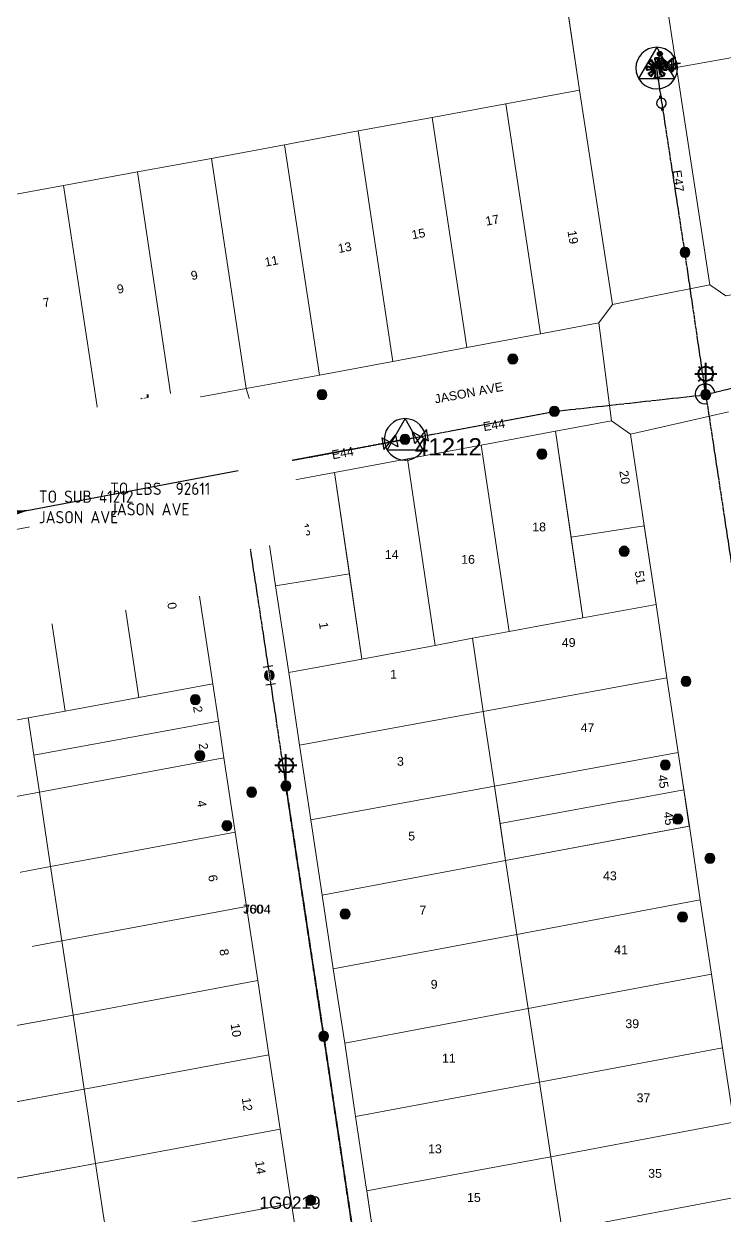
# Model space of a CAD drawing. Header units: metres. Extents: x 303026 to 304293, y 6173158 to 6174419.
# Drawn here: x 303708.6 to 303850.8, y 6173562.9 to 6173804.8 of the extents above; entities that cross this region are included whole.
import ezdxf
from ezdxf.enums import TextEntityAlignment as Align

# ---------------------------------------------------------------- set-up
doc = ezdxf.new("R2010")
doc.units = ezdxf.units.M
doc.linetypes.add('Cable Exist OH', pattern=[1, 1, 0])
doc.layers.get('0').update_dxf_attribs({"color": 6})
for name, color, linetype, lineweight in [('Cadastre Buildings_SP_EXT', 9, 'Continuous', 5), ('Cadastre Land Parcels_SP_EXT', 9, 'Continuous', 5), ('Cadastre Roads_SP_EXT', 9, 'Continuous', 5)]:
    doc.layers.add(name, color=color, linetype=linetype, lineweight=lineweight)
for name, color, linetype in [('Equip_LV_EXT', 7, 'Continuous'), ('Equip_SP_HV_EXT', 7, 'Continuous'), ('Equip_SP_LV_EXT', 7, 'Continuous'), ('Equip_SP_SL_EXT', 7, 'Continuous'), ('Mains_HV_EXT', 7, 'Continuous'), ('Mains_LV_EXT', 7, 'Continuous'), ('Mains_SL_EXT', 7, 'Continuous'), ('Mains_TR_EXT', 7, 'Continuous'), ('Notes_HV_MISC', 7, 'Continuous'), ('Notes_LV_MISC', 7, 'Continuous'), ('OH_Details_SP_MISC', 7, 'Continuous'), ('Sub_SP_TR_HV_LV_EXT', 7, 'Continuous'), ('SupportsOH_SP_TR_HV_LV_SL_EXT', 7, 'Continuous')]:
    doc.layers.add(name, color=color, linetype=linetype)
doc.styles.add('iecARIAL', font='arial.ttf', dxfattribs={"height": 2})
doc.styles.add('iecISOCP', font='isocp.shx')
doc.styles.add('POLE_LABEL', font='arial.ttf')
doc.styles.get("Standard").update_dxf_attribs({"font": 'arial.ttf'})

# ---------------------------------------------------------------- blocks, each defined once
blk = doc.blocks.new('SUB_POLE_EXT')
blk.add_wipeout([(0, 4.22), (0.42, 4.2), (0.83, 4.14), (1.21, 4.05), (1.62, 3.9), (1.99, 3.72), (2.35, 3.51), (2.68, 3.26), (2.99, 2.99), (3.28, 2.66), (3.52, 2.34), (3.76, 1.92), (3.9, 1.62), (4.04, 1.23), (4.18, 0.63), (4.22, 0), (4.18, -0.61), (4.06, -1.15), (3.9, -1.62), (3.58, -2.24), (3.22, -2.73), (2.97, -3.01), (2.68, -3.26), (2.36, -3.5), (2, -3.72), (1.64, -3.89), (1.25, -4.03), (0.82, -4.14), (0.42, -4.2), (0, -4.22), (-0.41, -4.2), (-0.8, -4.15), (-1.21, -4.05), (-1.62, -3.9), (-1.99, -3.73), (-2.35, -3.51), (-2.68, -3.26), (-2.96, -3.02), (-3.23, -2.72), (-3.51, -2.35), (-3.71, -2.01), (-3.91, -1.6), (-4.05, -1.21), (-4.16, -0.76), (-4.22, -0.14), (-4.21, 0.39), (-4.14, 0.83), (-4.03, 1.27), (-3.9, 1.63), (-3.71, 2.02), (-3.5, 2.37), (-3.28, 2.67), (-2.99, 2.99), (-2.68, 3.27), (-2.33, 3.52), (-1.98, 3.73), (-1.63, 3.9), (-1.2, 4.05), (-0.78, 4.15), (-0.4, 4.21)])
blk.add_line((2.16, 0.48), (2.16, 0.48, 0))
blk.add_lwpolyline([(-4.22, 0, 1), (4.22, 0, 1)], format="xyb", close=True)
blk.add_lwpolyline([(2.14, 0.52), (0, 4.22), (-3.66, -2.11), (3.66, -2.11)], close=True)
for tag, height, flags, p in [('ASSET_NUM', 3.5, 8, (2, 2)), ('STREET_CODE', 0.2, 9, (1.5, 0)), ('CONSTRUCTED_VOLTAGE', 0.2, 9, (1.5, -0.2)), ('OPERATING_VOLTAGE', 0.2, 9, (1.5, -0.6)), ('OPERATED_BY', 0.2, 9, (1.5, -0.8)), ('ORIENTATION', 0.2, 9, (1.5, -1.2)), ('OWNED_BY', 0.2, 9, (1.5, -1.4)), ('SECONDARY_VOLTAGE', 0.2, 9, (1.5, -1.6)), ('STATE', 0.2, 9, (1.5, -1.8)), ('SUBSTATION_TYPE', 0.2, 9, (1.5, -2)), ('NO_PHASES', 0.2, 9, (1.5, -0.4)), ('MAINTAINED_BY', 0.2, 9, (1.5, -1)), ('USAGE', 0.2, 9, (1.5, -2.2)), ('LEGEND', 0.2, 9, (1.5, -2.4)), ('STREETNAME', 0.2, 9, (1.5, -2.8)), ('SUBURB', 0.2, 9, (1.5, -3)), ('Z', 0.2, 1, (1.5, -3.4)), ('LOCATION', 0.2, 9, (1.5, -2.6)), ('NOTES', 0.2, 9, (1.5, -3.2))]:
    blk.add_attdef(tag, text='', height=height, dxfattribs=dict(flags=flags)).set_placement(p, align=Align.MIDDLE_LEFT)
blk = doc.blocks.new('LV_OH_LINKS_OPEN_EXT')
for p, q in [((-0.17, 4.97), (-0.17, 5.46)), ((0.17, 4.97), (0.17, 5.46)), ((-0.17, 3), (-0.17, 2.5)), ((0.17, 3), (0.17, 2.5))]:
    blk.add_line(p, q)
blk.add_lwpolyline([(0, 2.99, 1), (0, 4.98, 1)], format="xyb", close=True)
at = {"flags": 9}
for tag, p in [('ACTUAL_STATUS', (0, 0)), ('CONSTRUCTED_VOLTAGE', (0, -0.2)), ('OPERATING_VOLTAGE', (0, -0.6)), ('ORIENTATION', (0, -0.8)), ('OWNED_BY', (0, -1)), ('STATE', (0, -1.2)), ('SWITCH_TYPE', (0, -1.4)), ('NO_PHASES', (0, -0.4)), ('USAGE', (0, -1.6)), ('LEGEND', (0, -1.8)), ('NOTES', (0, -2))]:
    blk.add_attdef(tag, text='', height=0.2, dxfattribs=at).set_placement(p, align=Align.MIDDLE_LEFT)
at = {"flags": 1}
blk.add_attdef('Z', (0, 0), '', height=0.2, dxfattribs=at)
blk = doc.blocks.new('LV_OH_LINKS_DISTFUSE_EXT')
for p, q in [((0, 0), (0.96, 0)), ((3.84, 0), (4.8, 0))]:
    blk.add_line(p, q)
blk.add_lwpolyline([(3.84, -1.2), (3.84, 1.2), (0.96, -1.2), (0.96, 1.2)], close=True)
at = {"flags": 9}
for tag, p in [('ACTUAL_STATUS', (0, 0)), ('CONSTRUCTED_VOLTAGE', (0, -0.2)), ('OPERATING_VOLTAGE', (0, -0.6)), ('ORIENTATION', (0, -0.8)), ('OWNED_BY', (0, -1)), ('STATE', (0, -1.2)), ('SWITCH_TYPE', (0, -1.4)), ('NO_PHASES', (0, -0.4)), ('USAGE', (0, -1.6)), ('NOTES', (0, -1.8))]:
    blk.add_attdef(tag, text='', height=0.2, dxfattribs=at).set_placement(p, align=Align.MIDDLE_LEFT)
at = {"flags": 1}
blk.add_attdef('Z', (0, 0), '', height=0.2, dxfattribs=at)
blk = doc.blocks.new('SL_LANTERN_EXT')
at = {"lineweight": 40}
for p, q in [((-1.46, 5.68), (-1.06, 5.28)), ((0, 1.97), (0, 6.47)), ((1.46, 5.68), (1.06, 5.28)), ((-2.25, 4.22), (2.25, 4.22)), ((-1.46, 2.76), (-1.06, 3.16)), ((0, 0), (0, 2.72)), ((1.46, 2.76), (1.06, 3.16))]:
    blk.add_line(p, q, dxfattribs=at)
blk.add_circle((0, 4.22), 1.5, dxfattribs=at)
at = {"style": 'iecARIAL', "flags": 8}
blk.add_attdef('ASSET_NUM', (1.5, 1.5), '', height=2.5, dxfattribs=at)
for tag, p, height, flags in [('OPERATING_VOLTAGE', (0.98, -1.65), 0.2, 9), ('ORIENTATION', (0.98, -1.85), 0.2, 9), ('OWNED_BY', (0.98, -2.05), 0.2, 9), ('STATE', (0.98, -2.25), 0.2, 9), ('CONSTRUCTED_VOLTAGE', (0.98, -0.65), 0.2, 9), ('CONTROL_TYPE', (0.98, -0.85), 0.2, 9), ('LANTERN_PURPOSE', (0.98, -1.05), 0.2, 9), ('LANTERN_TYPE', (0.98, -1.25), 0.2, 9), ('NO_PHASES', (0.98, -1.45), 0.2, 9), ('USAGE', (0.98, -2.45), 0.2, 9), ('LNUMBER', (2.18, -3.25), 2.5, 8), ('CEXIST', (0.98, -2.65), 0.2, 9), ('CNEW', (0.98, -2.85), 0.2, 9), ('CNUMBER', (0.98, -3.05), 0.2, 9), ('CREMOVE', (0.98, -3.25), 0.2, 9), ('CREPLACE', (0.98, -3.45), 0.2, 9), ('LKINGHEIGHT', (0.98, -3.65), 0.2, 9), ('LBRACKET', (0.98, -3.85), 0.2, 9), ('LBRACKETVOCAB', (0.98, -4.05), 0.2, 9), ('LCATEGORY', (0.98, -4.25), 0.2, 9), ('LCHARGE1', (0.98, -4.45), 0.2, 9), ('LCHARGE1PERCENT', (0.98, -4.65), 0.2, 9), ('LCHARGE2', (0.98, -4.85), 0.2, 9), ('LCHARGE2PERCENT', (0.98, -5.05), 0.2, 9), ('LCHARGE3', (0.98, -5.25), 0.2, 9), ('LCHARGE3PERCENT', (0.98, -5.45), 0.2, 9), ('LEXIST', (0.98, -5.65), 0.2, 9), ('LLAMP', (0.98, -5.85), 0.2, 9), ('LLAMPVOCAB', (0.98, -6.05), 0.2, 9), ('LMAST', (0.98, -6.25), 0.2, 9), ('LMASTVOCAB', (0.98, -6.45), 0.2, 9), ('LNEW', (0.98, -6.65), 0.2, 9), ('LANTNUMBER', (0.98, -6.85), 0.2, 9), ('LOUTREACH', (0.98, -7.25), 0.2, 9), ('LOUTREACHVOCAB', (0.98, -7.45), 0.2, 9), ('STREETNAME', (0.98, -9.25), 0.2, 9), ('SUBURB', (0.98, -9.45), 0.2, 1), ('LRATECODE', (0.98, -7.65), 0.2, 9), ('LREMOVE', (0.98, -7.85), 0.2, 9), ('LREPLACE', (0.98, -8.05), 0.2, 9), ('LTYPE', (0.98, -8.25), 0.2, 9), ('LTYPEVOCAB', (0.98, -8.45), 0.2, 9), ('LEGEND', (0.98, -8.65), 0.2, 9), ('LOCATION', (0.98, -8.85), 0.2, 9), ('NOTES', (0.98, -9.05), 0.2, 9)]:
    blk.add_attdef(tag, p, '', height=height, dxfattribs=dict(flags=flags))
blk = doc.blocks.new('SL_NIGHTWATCH_EXT')
at = {"lineweight": 40}
h = blk.add_hatch(color=256, dxfattribs=at)
h.paths.add_polyline_path([(0.39, 1.96, 0.098491), (-0.39, 1.96), (-0.2, 0.98, -0.098491), (0.19, 0.98)])
h.paths.add_polyline_path([(0.55, 0.83, -0.098491), (0.83, 0.56), (1.66, 1.11, 0.098491), (1.11, 1.66)])
h.paths.add_polyline_path([(0.98, 0.2, -0.098491), (0.98, -0.19), (1.96, -0.39, 0.098491), (1.96, 0.39)])
h.paths.add_polyline_path([(0.83, -0.55, -0.098491), (0.56, -0.83), (1.11, -1.66, 0.098491), (1.66, -1.11)])
h.paths.add_polyline_path([(-0.19, -0.98), (-0.39, -1.96, 0.098491), (0.39, -1.96), (0.2, -0.98, -0.098491)])
h.paths.add_polyline_path([(-0.83, -0.56), (-1.66, -1.11, 0.098491), (-1.11, -1.66), (-0.55, -0.83, -0.098491)])
h.paths.add_polyline_path([(-0.98, 0.19), (-1.96, 0.39, 0.098491), (-1.96, -0.39), (-0.98, -0.2, -0.098491)])
h.paths.add_polyline_path([(-1.11, 1.66, 0.098491), (-1.66, 1.11), (-0.83, 0.55, -0.098491), (-0.56, 0.83)])
for p, q in [((-1.16, 1.63), (-1.16, 1.63, 0)), ((-1.1, 1.64), (-1.1, 1.64, 0)), ((1.08, 1.63), (1.08, 1.63, 0)), ((-0.86, -0.57), (-0.86, -0.57, 0)), ((0.82, -0.57), (0.82, -0.57, 0)), ((1.13, -1.65), (1.13, -1.65, 0)), ((1.96, -0.37), (1.96, -0.37, 0))]:
    blk.add_line(p, q, dxfattribs=at)
for points in [[(-0.98, 0.19, 0.098491), (-0.98, -0.2), (-1.96, -0.39, -0.098491), (-1.96, 0.39)], [(-0.56, 0.83, 0.098491), (-0.83, 0.55), (-1.66, 1.11, -0.098491), (-1.11, 1.66)], [(-0.2, 0.98, -0.098491), (0.19, 0.98), (0.39, 1.96, 0.098491), (-0.39, 1.96)], [(0.83, 0.56), (1.66, 1.11, 0.098491), (1.11, 1.66), (0.55, 0.83, -0.098491)], [(0.98, -0.19), (1.96, -0.39, 0.098491), (1.96, 0.39), (0.98, 0.2, -0.098491)], [(-0.83, -0.56, 0.098491), (-0.55, -0.83), (-1.11, -1.66, -0.098491), (-1.66, -1.11)], [(0.2, -0.98), (0.39, -1.96, -0.098491), (-0.39, -1.96), (-0.19, -0.98, 0.098491)], [(0.56, -0.83), (1.11, -1.66, 0.098491), (1.66, -1.11), (0.83, -0.55, -0.098491)]]:
    blk.add_lwpolyline(points, format="xyb", close=True, dxfattribs=at)
blk.add_circle((0, 0), 1, dxfattribs=at)
blk = doc.blocks.new('POLE_EXT')
blk.add_hatch(color=256).paths.add_polyline_path([(-1, 0, 1), (1, 0, 1)])
blk.add_lwpolyline([(-1, 0, 1), (1, 0, 1)], format="xyb", close=True)
for tag, height, flags, p in [('pNumber', 2.5, 8, (-17.84, 2.07)), ('OWNED_BY', 0.2, 9, (1.35, -0.4)), ('SPECIAL_USE', 0.2, 9, (1.35, -0.8)), ('STATE', 0.2, 9, (1.35, -1)), ('cLV', 0.2, 9, (1.35, -1.4)), ('hDepth', 0.2, 9, (1.35, -1.6)), ('hDia', 0.2, 9, (1.35, -1.8)), ('cHV', 0.2, 9, (1.35, -2)), ('PARENT', 0.2, 9, (1.35, -0.6)), ('USAGE', 0.2, 9, (1.35, -1.2)), ('LBRACKET', 0.2, 9, (1.35, -2.2)), ('LExisting', 0.2, 9, (1.35, -2.4)), ('cLinedev', 0.2, 9, (1.35, -3.4)), ('pExisting', 0.2, 9, (1.35, -3.8)), ('pFooting', 0.2, 9, (1.35, -4.4)), ('pNew', 0.2, 9, (1.35, -4.6)), ('LANTNUMBER', 0.2, 9, (1.35, -2.6)), ('LOther', 0.2, 9, (1.35, -2.8)), ('LRemove', 0.2, 9, (1.35, -3)), ('LEGEND', 0.2, 9, (1.35, -3.2)), ('LOCATION', 0.2, 9, (1.35, -3.6)), ('PFNUMBER', 0.2, 9, (1.35, -4)), ('NEWPFNUMBER', 0.2, 9, (1.35, -4.2)), ('pRelocate', 0.2, 9, (1.35, -5)), ('pRemove', 0.2, 9, (1.35, -5.2)), ('pReplace', 0.2, 9, (1.35, -5.4)), ('pStay', 0.2, 9, (1.35, -5.6)), ('pType', 0.2, 9, (1.35, -5.8)), ('cspan', 0.2, 9, (1.35, -6)), ('STREETNAME', 0.2, 9, (1.35, -6.2)), ('SUBURB', 0.2, 9, (1.35, -6.4)), ('OPERATED_BY', 0.2, 9, (1.36, -7.01)), ('NOTES', 0.2, 9, (1.35, -6.6)), ('MAINTAINED_BY', 0.2, 9, (1.36, -6.81))]:
    blk.add_attdef(tag, text='', height=height, dxfattribs=dict(flags=flags)).set_placement(p, align=Align.MIDDLE_LEFT)
at = {"style": 'POLE_LABEL'}
for tag, height, flags, p in [('ASSET_NUM', 2.5, 8, (2, 2)), ('STRUCTURE_PLANT_NUMBER', 0.2, 9, (1.35, 0.03)), ('STREET_CODE', 0.2, 9, (1.35, -0.2))]:
    blk.add_attdef(tag, text='', height=height, dxfattribs=dict(at, flags=flags)).set_placement(p, align=Align.MIDDLE_LEFT)
at = {"flags": 1}
blk.add_attdef('Z', (1.35, -7.33), '', height=0.2, dxfattribs=at)
blk = doc.blocks.new('HV_LOAD_BREAK_EXT')
blk.add_lwpolyline([(-2.4, -2.4), (2.4, -2.4), (2.4, 2.4), (-2.4, 2.4)], close=True)
at = {"insert": (-1.1, 0.99), "char_height": 2, "width": 2.9628, "attachment_point": 1}
blk.add_mtext('{\\Fisocp|c0;LB}', dxfattribs=at)
for tag, height, flags, p in [('ASSET_NUM', 2.5, 8, (2, 2)), ('STREET_CODE', 0.2, 9, (1.5, 0)), ('ACTUAL_STATUS', 0.2, 9, (1.5, -0.2)), ('CONSTRUCTED_VOLTAGE', 0.2, 9, (1.5, -0.4)), ('OPERATING_VOLTAGE', 0.2, 9, (1.5, -0.8)), ('ORIENTATION', 0.2, 9, (1.5, -1)), ('OWNED_BY', 0.2, 9, (1.5, -1.2)), ('OPERATED_BY', 0.2, 9, (1.5, -1.4)), ('STATE', 0.2, 9, (1.5, -1.8)), ('SWITCH_TYPE', 0.2, 9, (1.5, -2)), ('NO_PHASES', 0.2, 9, (1.5, -0.6)), ('MAINTAINED_BY', 0.2, 9, (1.5, -1.6)), ('USAGE', 0.2, 9, (1.5, -2.2)), ('LEGEND', 0.2, 9, (1.5, -2.4)), ('STREETNAME', 0.2, 9, (1.5, -2.8)), ('SUBURB', 0.2, 9, (1.5, -3)), ('Z', 0.2, 1, (1.5, -3.6)), ('LOCATION', 0.2, 9, (1.5, -2.6)), ('NOTES', 0.2, 9, (1.5, -3.2)), ('LABEL_ALIGNMENT', 0.2, 9, (1.5, -3.4))]:
    blk.add_attdef(tag, text='', height=height, dxfattribs=dict(flags=flags)).set_placement(p, align=Align.MIDDLE_LEFT)
blk = doc.blocks.new('End Shackle_EXT')
at = {"flags": 9}
blk.add_attdef('NOTES', text='', height=0.2, dxfattribs=at).set_placement((0, -1.6), align=Align.MIDDLE_LEFT)
blk.add_wipeout([(0, 0.25), (1.81, 0.25), (1.82, -0.25), (0, -0.25)])
blk.add_line((1.81, -1), (1.81, 1))
at = {"flags": 1}
blk.add_attdef('Z', (0, 0), '', height=0.2, dxfattribs=at)
at = {"flags": 9}
for tag, p in [('CONNECTOR_TYPE', (0, 0)), ('CONSTRUCTED_VOLTAGE', (0, -0.2)), ('OPERATING_VOLTAGE', (0, -0.6)), ('ORIENTATION', (0, -0.8)), ('OWNED_BY', (0, -1)), ('STATE', (0, -1.2)), ('NO_PHASES', (0, -0.4)), ('USAGE', (0, -1.4))]:
    blk.add_attdef(tag, text='', height=0.2, dxfattribs=at).set_placement(p, align=Align.MIDDLE_LEFT)
blk = doc.blocks.new('CONNECTOR_NODE_EXT')
h = blk.add_hatch(color=256)
edge = h.paths.add_edge_path()
edge.add_arc((0, 0), 0.5, 0, 360)
blk.add_circle((0, 0), 0.5)
at = {"flags": 1}
blk.add_attdef('Z', (0, 0), '', height=0.2, dxfattribs=at)
at = {"flags": 9}
for tag, p in [('CONNECTOR_TYPE', (0, 0)), ('CONSTRUCTED_VOLTAGE', (0, -0.2)), ('OPERATING_VOLTAGE', (0, -0.6)), ('ORIENTATION', (0, -0.8)), ('SUBTYPE', (0, -1)), ('NO_PHASES', (0, -0.4)), ('USAGE', (0, -1.2)), ('NOTES', (0, -1.4))]:
    blk.add_attdef(tag, text='', height=0.2, dxfattribs=at).set_placement(p, align=Align.MIDDLE_LEFT)
blk = doc.blocks.new('*U144')
blk.add_hatch(color=256).paths.add_polyline_path([(0.64, 0.1), (-0.64, -0.1), (0.68, -4.15)])
for p, q in [((0.64, 0.1), (-0.64, -0.1)), ((0.64, 0.1), (0.68, -4.15)), ((0.68, -4.15), (-0.64, -0.1))]:
    blk.add_line(p, q)
at = {"color": 250}
blk.add_wipeout([(35.81, 1.54), (42.84, -41.95), (-19.99, -52.13), (-27.02, -8.63)], dxfattribs=at)
blk = doc.blocks.new('*U146')
blk.add_hatch(color=256).paths.add_polyline_path([(-0.12, 0.64), (0.12, -0.64), (4.13, 0.78)])
for p, q in [((-0.12, 0.64), (4.13, 0.78)), ((-0.12, 0.64), (0.12, -0.64)), ((4.13, 0.78), (0.12, -0.64))]:
    blk.add_line(p, q)
at = {"color": 250}
blk.add_wipeout([(1.56, 14.44), (42.63, 22.16), (48.17, -7.31), (7.1, -15.02)], dxfattribs=at)
blk = doc.blocks.new('*U149')
blk.add_hatch(color=256).paths.add_polyline_path([(-0.12, 0.64), (0.12, -0.64), (4.13, 0.78)])
for p, q in [((-0.12, 0.64), (4.13, 0.78)), ((-0.12, 0.64), (0.12, -0.64)), ((4.13, 0.78), (0.12, -0.64))]:
    blk.add_line(p, q)
at = {"color": 250}
blk.add_wipeout([(0.82, 18.37), (39.04, 25.56), (46.71, -15.19), (8.49, -22.38)], dxfattribs=at)

msp = doc.modelspace()

# ---------------------------------------------------------------- linework, layer by layer
at = {"layer": 'Cadastre Buildings_SP_EXT', "linetype": 'Continuous'}
for p, q in [((303714.06, 6173633.66), (303676.57, 6173626.69)), ((303716.33, 6173618.58), (303714.06, 6173633.66)), ((303678.86, 6173611.62), (303716.33, 6173618.58)), ((303716.33, 6173618.58), (303716.33, 6173618.58))]:
    msp.add_line(p, q, dxfattribs=at)
at = {"layer": 'Cadastre Land Parcels_SP_EXT', "linetype": 'Continuous'}
for p, q in [((303821.41, 6173791.28), (303816.51, 6173824.46)), ((303806.43, 6173788.53), (303821.41, 6173791.28)), ((303821.41, 6173791.28), (303806.43, 6173788.53)), ((303828.06, 6173747.81), (303821.41, 6173791.28)), ((303791.47, 6173785.74), (303806.43, 6173788.53)), ((303806.43, 6173788.53), (303791.47, 6173785.74)), ((303813.49, 6173741.83), (303806.43, 6173788.53)), ((303806.43, 6173788.53), (303813.49, 6173741.83)), ((303776.5, 6173783.02), (303791.47, 6173785.74)), ((303791.47, 6173785.74), (303776.5, 6173783.02)), ((303791.47, 6173785.74), (303798.52, 6173739.03)), ((303798.52, 6173739.03), (303791.47, 6173785.74)), ((303761.54, 6173780.24), (303776.5, 6173783.02)), ((303776.5, 6173783.02), (303761.54, 6173780.24)), ((303783.48, 6173736.23), (303776.5, 6173783.02)), ((303776.5, 6173783.02), (303783.48, 6173736.23)), ((303746.68, 6173777.46), (303761.54, 6173780.24)), ((303761.54, 6173780.24), (303746.68, 6173777.46)), ((303761.54, 6173780.24), (303768.61, 6173733.44)), ((303768.61, 6173733.44), (303761.54, 6173780.24)), ((303731.7, 6173774.74), (303746.68, 6173777.46)), ((303746.68, 6173777.46), (303731.7, 6173774.74)), ((303753.76, 6173730.72), (303746.68, 6173777.46)), ((303746.68, 6173777.46), (303753.76, 6173730.72)), ((303716.69, 6173771.96), (303731.7, 6173774.74)), ((303731.7, 6173774.74), (303716.69, 6173771.96)), ((303731.7, 6173774.74), (303738.63, 6173727.94)), ((303738.63, 6173727.94), (303731.7, 6173774.74)), ((303731.7, 6173774.74), (303731.7, 6173774.74)), ((303716.69, 6173771.96), (303701.62, 6173769.23)), ((303701.62, 6173769.23), (303716.69, 6173771.96)), ((303723.76, 6173725.23), (303716.69, 6173771.96)), ((303716.69, 6173771.96), (303723.76, 6173725.23)), ((303825.33, 6173744.05), (303828.06, 6173747.81)), ((303828.06, 6173747.81), (303828.06, 6173747.81)), ((303813.49, 6173741.83), (303825.33, 6173744.05)), ((303798.52, 6173739.03), (303813.49, 6173741.83)), ((303813.49, 6173741.83), (303813.49, 6173741.83)), ((303783.48, 6173736.23), (303798.52, 6173739.03)), ((303798.52, 6173739.03), (303798.52, 6173739.03)), ((303768.61, 6173733.44), (303783.48, 6173736.23)), ((303783.48, 6173736.23), (303783.48, 6173736.23)), ((303753.76, 6173730.72), (303768.61, 6173733.44)), ((303768.61, 6173733.44), (303768.61, 6173733.44)), ((303738.63, 6173727.94), (303753.76, 6173730.72)), ((303753.76, 6173730.72), (303753.76, 6173730.72)), ((303723.76, 6173725.23), (303738.63, 6173727.94)), ((303708.62, 6173722.42), (303723.76, 6173725.23)), ((303723.76, 6173725.23), (303723.76, 6173725.23)), ((303822.08, 6173684.18), (303816.51, 6173722.06)), ((303771.66, 6173713.67), (303759.7, 6173711.43)), ((303774.69, 6173693.1), (303771.66, 6173713.67)), ((303771.66, 6173713.67), (303777.24, 6173675.79)), ((303759.7, 6173711.43), (303757.17, 6173707.58)), ((303738.26, 6173707.91), (303726.28, 6173705.68)), ((303741.72, 6173705.45), (303738.26, 6173707.91)), ((303757.17, 6173707.58), (303759.71, 6173690.7)), ((303757.17, 6173707.58), (303757.17, 6173707.58)), ((303726.28, 6173705.68), (303711.3, 6173702.9)), ((303726.28, 6173705.68), (303731.98, 6173668.02)), ((303731.98, 6173668.02), (303726.28, 6173705.68)), ((303746.96, 6173670.8), (303741.72, 6173705.45)), ((303741.72, 6173705.45), (303741.72, 6173705.45)), ((303711.3, 6173702.9), (303696.31, 6173700.12)), ((303711.3, 6173702.9), (303716.99, 6173665.23)), ((303716.99, 6173665.23), (303711.3, 6173702.9)), ((303774.69, 6173693.1), (303759.71, 6173690.7)), ((303759.71, 6173690.7), (303774.69, 6173693.1)), ((303777.24, 6173675.79), (303774.69, 6173693.1)), ((303759.71, 6173690.7), (303762.37, 6173673.05)), ((303759.71, 6173690.7), (303759.71, 6173690.7)), ((303836.92, 6173686.86), (303822.08, 6173684.18)), ((303839.11, 6173671.97), (303836.92, 6173686.86)), ((303807.14, 6173681.38), (303822.08, 6173684.18)), ((303822.08, 6173684.18), (303807.14, 6173681.38)), ((303822.08, 6173684.18), (303822.08, 6173684.18)), ((303799.66, 6173680.03), (303807.14, 6173681.38)), ((303807.14, 6173681.38), (303799.66, 6173680.03)), ((303807.14, 6173681.38), (303807.14, 6173681.38)), ((303777.24, 6173675.79), (303792.09, 6173678.58)), ((303792.09, 6173678.58), (303777.24, 6173675.79)), ((303792.09, 6173678.58), (303799.66, 6173680.03)), ((303799.66, 6173680.03), (303792.09, 6173678.58)), ((303792.09, 6173678.58), (303792.09, 6173678.58)), ((303801.86, 6173665.13), (303799.66, 6173680.03)), ((303799.66, 6173680.03), (303801.86, 6173665.13)), ((303762.37, 6173673.05), (303777.24, 6173675.79)), ((303777.24, 6173675.79), (303762.37, 6173673.05)), ((303762.37, 6173673.05), (303764.56, 6173658.3)), ((303801.86, 6173665.13), (303839.11, 6173671.97)), ((303839.11, 6173671.97), (303801.86, 6173665.13)), ((303839.11, 6173671.97), (303839.11, 6173671.97)), ((303841.41, 6173656.84), (303839.11, 6173671.97)), ((303746.96, 6173670.8), (303731.98, 6173668.02)), ((303731.98, 6173668.02), (303746.96, 6173670.8)), ((303748.11, 6173663.22), (303746.96, 6173670.8)), ((303731.98, 6173668.02), (303716.99, 6173665.23)), ((303716.99, 6173665.23), (303731.98, 6173668.02)), ((303731.98, 6173668.02), (303731.98, 6173668.02)), ((303709.5, 6173663.84), (303702, 6173662.45)), ((303702, 6173662.45), (303709.5, 6173663.84)), ((303716.99, 6173665.23), (303709.5, 6173663.84)), ((303709.5, 6173663.84), (303716.99, 6173665.23)), ((303710.65, 6173656.26), (303709.5, 6173663.84)), ((303709.5, 6173663.84), (303710.65, 6173656.26)), ((303716.99, 6173665.23), (303716.99, 6173665.23)), ((303801.86, 6173665.13), (303764.56, 6173658.3)), ((303764.56, 6173658.3), (303801.86, 6173665.13)), ((303804.15, 6173649.96), (303801.86, 6173665.13)), ((303801.86, 6173665.13), (303801.86, 6173665.13)), ((303801.86, 6173665.13), (303804.15, 6173649.96)), ((303748.11, 6173663.22), (303710.65, 6173656.26)), ((303710.65, 6173656.26), (303748.11, 6173663.22)), ((303749.24, 6173655.72), (303748.11, 6173663.22)), ((303748.11, 6173663.22), (303748.11, 6173663.22)), ((303764.56, 6173658.3), (303766.85, 6173643.13)), ((303841.41, 6173656.84), (303804.15, 6173649.96)), ((303804.15, 6173649.96), (303841.41, 6173656.84)), ((303842.56, 6173649.25), (303841.41, 6173656.84)), ((303841.41, 6173656.84), (303841.41, 6173656.84)), ((303711.78, 6173648.76), (303710.65, 6173656.26)), ((303710.65, 6173656.26), (303711.78, 6173648.76)), ((303749.24, 6173655.72), (303711.78, 6173648.76)), ((303711.78, 6173648.76), (303749.24, 6173655.72)), ((303751.52, 6173640.65), (303749.24, 6173655.72)), ((303749.24, 6173655.72), (303749.24, 6173655.72)), ((303766.85, 6173643.13), (303804.15, 6173649.96)), ((303804.15, 6173649.96), (303766.85, 6173643.13)), ((303804.15, 6173649.96), (303804.15, 6173649.96)), ((303806.38, 6173634.92), (303804.15, 6173649.96)), ((303804.15, 6173649.96), (303805.27, 6173642.38)), ((303674.31, 6173641.78), (303711.78, 6173648.76)), ((303711.78, 6173648.76), (303674.31, 6173641.78)), ((303711.78, 6173648.76), (303711.78, 6173648.76)), ((303714.06, 6173633.66), (303711.78, 6173648.76)), ((303711.78, 6173648.76), (303714.06, 6173633.66)), ((303830.17, 6173647), (303805.27, 6173642.38)), ((303805.27, 6173642.38), (303830.17, 6173647)), ((303830.18, 6173646.96), (303830.17, 6173647)), ((303830.17, 6173647), (303830.18, 6173646.96)), ((303842.56, 6173649.25), (303830.18, 6173646.96)), ((303830.18, 6173646.96), (303842.56, 6173649.25)), ((303843.68, 6173641.87), (303842.56, 6173649.25)), ((303842.56, 6173649.25), (303842.56, 6173649.25)), ((303842.56, 6173649.25), (303842.56, 6173649.25)), ((303766.85, 6173643.13), (303769.15, 6173627.88)), ((303805.27, 6173642.38), (303806.38, 6173634.92)), ((303714.06, 6173633.66), (303751.52, 6173640.65)), ((303751.52, 6173640.65), (303714.06, 6173633.66)), ((303751.52, 6173640.65), (303751.52, 6173640.65)), ((303753.8, 6173625.57), (303751.52, 6173640.65)), ((303806.38, 6173634.92), (303843.68, 6173641.87)), ((303843.69, 6173641.87), (303806.38, 6173634.92)), ((303845.91, 6173626.9), (303843.69, 6173641.87)), ((303806.38, 6173634.92), (303769.15, 6173627.88)), ((303769.15, 6173627.88), (303806.38, 6173634.92)), ((303808.66, 6173619.86), (303806.38, 6173634.92)), ((303806.38, 6173634.92), (303806.38, 6173634.92)), ((303806.38, 6173634.92), (303808.66, 6173619.86)), ((303676.57, 6173626.69), (303714.06, 6173633.66)), ((303714.06, 6173633.66), (303714.06, 6173633.66)), ((303714.06, 6173633.66), (303716.33, 6173618.58)), ((303769.15, 6173627.88), (303771.43, 6173612.93)), ((303753.8, 6173625.57), (303716.33, 6173618.58)), ((303716.33, 6173618.58), (303753.8, 6173625.57)), ((303756.08, 6173610.5), (303753.8, 6173625.57)), ((303753.8, 6173625.57), (303753.8, 6173625.57)), ((303808.66, 6173619.86), (303845.91, 6173626.9)), ((303845.91, 6173626.9), (303808.66, 6173619.86)), ((303845.91, 6173626.9), (303845.91, 6173626.9)), ((303848.18, 6173611.84), (303845.91, 6173626.9)), ((303716.33, 6173618.58), (303678.86, 6173611.62)), ((303718.61, 6173603.52), (303716.33, 6173618.58)), ((303716.33, 6173618.58), (303718.61, 6173603.52)), ((303771.43, 6173612.93), (303808.66, 6173619.86)), ((303808.66, 6173619.86), (303771.43, 6173612.93)), ((303808.66, 6173619.86), (303808.66, 6173619.86)), ((303810.97, 6173604.86), (303808.66, 6173619.86)), ((303808.66, 6173619.86), (303810.97, 6173604.86)), ((303771.43, 6173612.93), (303773.74, 6173597.78)), ((303810.97, 6173604.86), (303848.18, 6173611.84)), ((303848.18, 6173611.84), (303848.18, 6173611.84)), ((303718.61, 6173603.52), (303756.08, 6173610.5)), ((303756.08, 6173610.5), (303718.61, 6173603.52)), ((303756.08, 6173610.5), (303756.08, 6173610.5)), ((303758.36, 6173595.43), (303756.08, 6173610.5)), ((303681.14, 6173596.55), (303718.61, 6173603.52)), ((303718.61, 6173603.52), (303681.14, 6173596.55)), ((303718.61, 6173603.52), (303718.61, 6173603.52)), ((303720.89, 6173588.45), (303718.61, 6173603.52)), ((303718.61, 6173603.52), (303720.89, 6173588.45)), ((303810.97, 6173604.86), (303773.74, 6173597.78)), ((303773.74, 6173597.78), (303810.97, 6173604.86)), ((303813.25, 6173589.87), (303810.97, 6173604.86)), ((303810.97, 6173604.86), (303810.97, 6173604.86)), ((303773.74, 6173597.78), (303775.96, 6173582.89)), ((303758.36, 6173595.43), (303720.89, 6173588.45)), ((303720.89, 6173588.45), (303758.36, 6173595.43)), ((303760.64, 6173580.36), (303758.36, 6173595.43)), ((303758.36, 6173595.43), (303758.36, 6173595.43)), ((303813.25, 6173589.87), (303775.96, 6173582.89)), ((303775.96, 6173582.89), (303813.25, 6173589.87)), ((303815.56, 6173574.76), (303813.25, 6173589.87)), ((303813.25, 6173589.87), (303813.25, 6173589.87)), ((303683.42, 6173581.48), (303720.89, 6173588.45)), ((303720.89, 6173588.45), (303683.42, 6173581.48)), ((303720.89, 6173588.45), (303720.89, 6173588.45)), ((303720.89, 6173588.45), (303723.16, 6173573.39)), ((303723.16, 6173573.39), (303720.89, 6173588.45)), ((303775.96, 6173582.89), (303778.12, 6173568.6)), ((303723.16, 6173573.39), (303760.64, 6173580.36)), ((303760.64, 6173580.36), (303723.16, 6173573.39)), ((303760.64, 6173580.36), (303760.64, 6173580.36)), ((303762.42, 6173568.57), (303760.64, 6173580.36)), ((303782.87, 6173568.7), (303815.56, 6173574.76)), ((303815.56, 6173574.76), (303815.56, 6173574.76)), ((303690.02, 6173567.23), (303723.16, 6173573.39)), ((303723.16, 6173573.39), (303723.98, 6173568.02)), ((303723.98, 6173568.02), (303725.45, 6173558.31)), ((303723.98, 6173568.02), (303723.98, 6173568.02)), ((303762.92, 6173565.28), (303762.42, 6173568.57)), ((303778.12, 6173568.6), (303778.23, 6173567.84)), ((303778.23, 6173567.84), (303782.87, 6173568.7)), ((303725.45, 6173558.31), (303762.92, 6173565.28))]:
    msp.add_line(p, q, dxfattribs=at)
for points in [[(303834.55, 6173702.82), (303834.14, 6173705.6), (303831.72, 6173721.46), (303827.87, 6173724.18), (303816.51, 6173722.06), (303819.67, 6173700.58), (303834.55, 6173702.82)], [(303836.92, 6173686.86), (303834.55, 6173702.82), (303819.67, 6173700.58), (303822.08, 6173684.18), (303836.92, 6173686.86)], [(303850.4, 6173596.87), (303848.18, 6173611.84), (303810.97, 6173604.86), (303813.25, 6173589.87), (303850.4, 6173596.87)], [(303852.71, 6173581.74), (303850.4, 6173596.87), (303813.25, 6173589.87), (303815.56, 6173574.76), (303852.71, 6173581.74)], [(303854.48, 6173570.22), (303852.71, 6173581.74), (303815.56, 6173574.76), (303816.39, 6173569.41), (303817.85, 6173559.86), (303855, 6173566.86), (303854.48, 6173570.22)], [(303782.87, 6173568.7), (303778.23, 6173567.84), (303780.46, 6173552.8), (303817.85, 6173559.86), (303816.39, 6173569.41), (303815.56, 6173574.76), (303782.87, 6173568.7)], [(303690.02, 6173567.23), (303685.69, 6173566.42), (303687.98, 6173551.34), (303725.45, 6173558.31), (303723.98, 6173568.02), (303723.16, 6173573.39), (303690.02, 6173567.23)], [(303765.19, 6173550.21), (303762.92, 6173565.28), (303725.45, 6173558.31), (303727.72, 6173543.24), (303765.19, 6173550.21)], [(303857.3, 6173551.81), (303855, 6173566.86), (303817.85, 6173559.86), (303820.15, 6173544.86), (303857.3, 6173551.81)]]:
    msp.add_lwpolyline(points, close=True, dxfattribs=at)
at = {"layer": 'Cadastre Roads_SP_EXT', "linetype": 'Continuous'}
for p, q in [((303825.33, 6173744.05), (303813.49, 6173741.83)), ((303826.6, 6173734.09), (303825.33, 6173744.05)), ((303813.49, 6173741.83), (303798.52, 6173739.03)), ((303798.52, 6173739.03), (303783.48, 6173736.23)), ((303783.48, 6173736.23), (303768.61, 6173733.44)), ((303827.87, 6173724.18), (303826.6, 6173734.09)), ((303768.61, 6173733.44), (303753.76, 6173730.72)), ((303753.76, 6173730.72), (303756.68, 6173721.24)), ((303738.63, 6173727.94), (303723.76, 6173725.23)), ((303738.45, 6173717.92), (303738.63, 6173727.94)), ((303723.76, 6173725.23), (303708.62, 6173722.42)), ((303708.62, 6173722.42), (303693.69, 6173719.64)), ((303816.51, 6173722.06), (303827.87, 6173724.18)), ((303827.87, 6173724.18), (303827.87, 6173724.18)), ((303756.68, 6173721.24), (303759.7, 6173711.43)), ((303738.26, 6173707.91), (303738.45, 6173717.92)), ((303759.7, 6173711.43), (303771.66, 6173713.67)), ((303726.28, 6173705.68), (303738.26, 6173707.91)), ((303738.26, 6173707.91), (303738.26, 6173707.91)), ((303757.17, 6173707.58), (303750.78, 6173706.7)), ((303759.71, 6173690.7), (303757.17, 6173707.58)), ((303711.3, 6173702.9), (303726.28, 6173705.68)), ((303750.78, 6173706.7), (303741.72, 6173705.45)), ((303741.72, 6173705.45), (303746.96, 6173670.8)), ((303696.31, 6173700.12), (303711.3, 6173702.9)), ((303762.37, 6173673.05), (303759.71, 6173690.7)), ((303764.56, 6173658.3), (303762.37, 6173673.05)), ((303746.96, 6173670.8), (303748.11, 6173663.22)), ((303748.11, 6173663.22), (303749.24, 6173655.72)), ((303766.85, 6173643.13), (303764.56, 6173658.3)), ((303749.24, 6173655.72), (303751.52, 6173640.65)), ((303769.15, 6173627.88), (303766.85, 6173643.13)), ((303751.52, 6173640.65), (303753.8, 6173625.57)), ((303771.43, 6173612.93), (303769.15, 6173627.88)), ((303753.8, 6173625.57), (303756.08, 6173610.5)), ((303773.74, 6173597.78), (303771.43, 6173612.93)), ((303756.08, 6173610.5), (303758.36, 6173595.43)), ((303775.96, 6173582.89), (303773.74, 6173597.78)), ((303758.36, 6173595.43), (303760.64, 6173580.36)), ((303778.12, 6173568.6), (303775.96, 6173582.89)), ((303760.64, 6173580.36), (303762.42, 6173568.57)), ((303762.42, 6173568.57), (303762.92, 6173565.28)), ((303778.23, 6173567.84), (303778.12, 6173568.6)), ((303780.46, 6173552.8), (303778.23, 6173567.84)), ((303762.92, 6173565.28), (303765.19, 6173550.21))]:
    msp.add_line(p, q, dxfattribs=at)
msp.add_lwpolyline([(303851.66, 6173725.99), (303843.39, 6173724.11), (303831.72, 6173721.46), (303834.14, 6173705.6), (303836.92, 6173686.86), (303839.11, 6173671.97), (303841.41, 6173656.84), (303843.69, 6173641.87), (303845.91, 6173626.9), (303848.18, 6173611.84), (303850.4, 6173596.87), (303852.71, 6173581.74)], dxfattribs=at)
at = {"layer": 'Mains_HV_EXT', "linetype": 'Cable Exist OH'}
for p, q in [((303816.3, 6173726.09), (303847.02, 6173729.49)), ((303726, 6173709.17), (303752.14, 6173714.09)), ((303696.12, 6173703.52), (303726, 6173709.17))]:
    msp.add_line(p, q, dxfattribs=at)
msp.add_lwpolyline([(303847.02, 6173729.49), (303890.04, 6173740.32), (303917.33, 6173716.69)], dxfattribs=at)
at = {"layer": 'Mains_LV_EXT', "linetype": 'Cable Exist OH'}
for p, q in [((303726, 6173709.17), (303752.14, 6173714.09)), ((303696.12, 6173703.52), (303726, 6173709.17)), ((303761.81, 6173650.02), (303769.46, 6173599.45)), ((303769.46, 6173599.45), (303776.87, 6173549.69))]:
    msp.add_line(p, q, dxfattribs=at)
for points in [[(303847.02, 6173729.49), (303890.04, 6173740.32)], [(303816.3, 6173726.09), (303847.02, 6173729.49)], [(303847.02, 6173729.49), (303856.25, 6173668.53)]]:
    msp.add_lwpolyline(points, dxfattribs=at)
at = {"layer": 'Mains_LV_EXT', "linetype": 'Continuous'}
msp.add_lwpolyline([(303848.84, 6173730, 2.359904), (303847.17, 6173727.66)], format="xyb", dxfattribs=at)
msp.add_arc((303752.15, 6173714.05), 2, 189.3188, 12.176, dxfattribs=at)
at = {"layer": 'Mains_SL_EXT', "linetype": 'Cable Exist OH'}
for p, q in [((303816.3, 6173726.09), (303847.02, 6173729.49)), ((303725.97, 6173709.18), (303733.78, 6173722.99)), ((303752.14, 6173714.09), (303725.97, 6173709.18)), ((303725.97, 6173709.18), (303696.12, 6173703.52)), ((303769.47, 6173599.22), (303761.81, 6173650.02)), ((303776.87, 6173549.69), (303769.47, 6173599.22))]:
    msp.add_line(p, q, dxfattribs=at)
for points in [[(303847.02, 6173729.49), (303890.04, 6173740.32)], [(303847.02, 6173729.49), (303856.25, 6173668.53)]]:
    msp.add_lwpolyline(points, dxfattribs=at)

# ---------------------------------------------------------------- block references
at = {"layer": 'Equip_SP_HV_EXT'}
ref = msp.add_blockref('HV_LOAD_BREAK_EXT', (303726, 6173709.17), dxfattribs=dict(at, rotation=100.3810969539809))
ref.add_attrib('ASSET_NUM', '92611', dxfattribs={"height": 2.5}).set_placement((303728, 6173709.92), align=Align.TOP_CENTER)
at = {"layer": 'Equip_SP_LV_EXT', "rotation": 186.7862101123621}
msp.add_blockref('LV_OH_LINKS_OPEN_EXT', (303837.54, 6173792.65), dxfattribs=at)
at = {"layer": 'Equip_SP_SL_EXT'}
for p in [(303847.02, 6173729.49), (303733.82, 6173723.08), (303752.14, 6173714.09), (303761.81, 6173650.02)]:
    msp.add_blockref('SL_LANTERN_EXT', p, dxfattribs=at)
at = {"layer": 'Sub_SP_TR_HV_LV_EXT'}
msp.add_blockref('SUB_POLE_EXT', (303837.06, 6173795.79), dxfattribs=at)
ref = msp.add_blockref('SUB_POLE_EXT', (303785.99, 6173720.4), dxfattribs=at)
ref.add_attrib('ASSET_NUM', '41212', dxfattribs={"height": 3.5}).set_placement((303787.99, 6173720.65), align=Align.TOP_LEFT)
at = {"layer": 'SupportsOH_SP_TR_HV_LV_SL_EXT'}
for p in [(303842.79, 6173758.38), (303807.86, 6173736.71), (303769.14, 6173729.48), (303847.02, 6173729.49), (303816.3, 6173726.09), (303733.78, 6173722.99), (303813.76, 6173717.41), (303752.14, 6173714.09), (303725.97, 6173709.18), (303830.46, 6173697.7), (303758.46, 6173672.47), (303843.01, 6173671.27), (303743.44, 6173667.56), (303744.35, 6173656.19), (303838.82, 6173654.28), (303754.87, 6173648.77), (303761.81, 6173650.02), (303749.84, 6173641.95), (303841.35, 6173643.32), (303847.86, 6173635.33), (303773.83, 6173624.02), (303842.3, 6173623.42), (303769.47, 6173599.22)]:
    msp.add_blockref('POLE_EXT', p, dxfattribs=at)
ref = msp.add_blockref('POLE_EXT', (303766.85, 6173565.92), dxfattribs=at)
ref.add_attrib('ASSET_NUM', '1G0219', dxfattribs={"layer": '0', "height": 2.5, "style": 'POLE_LABEL'}).set_placement((303768.85, 6173566.67), align=Align.TOP_RIGHT)

# ---------------------------------------------------------------- texts
at = {"layer": 'Cadastre Land Parcels_SP_EXT'}
for s, rotation, p in [('17', 10.6068, (303802.48, 6173763.78)), ('15', 10.5519, (303787.49, 6173761.01)), ('19', 278.7398, (303818.95, 6173762.7)), ('13', 10.6154, (303772.53, 6173758.23)), ('11', 10.3786, (303757.65, 6173755.47)), ('9', 10.4237, (303742.69, 6173752.72)), ('9', 10.3383, (303727.7, 6173749.97)), ('7', 10.5006, (303712.67, 6173747.21)), ('20', 279.0395, (303829.47, 6173713.95)), ('12', 278.8574, (303764.59, 6173703.29)), ('8', 10.2756, (303719.78, 6173697.61)), ('51', 278.7853, (303832.59, 6173693.59)), ('10', 278.5062, (303737.51, 6173688.56)), ('1', 278.8581, (303768.5, 6173683.16)), ('2', 278.239, (303742.96, 6173666.15)), ('2', 278.7853, (303744.09, 6173658.62)), ('45', 278.9307, (303837.29, 6173652.18)), ('4', 278.6509, (303743.76, 6173646.97)), ('45', 278.9327, (303838.42, 6173644.69)), ('6', 278.5679, (303746.02, 6173631.87)), ('8', 278.4712, (303748.3, 6173616.81)), ('10', 278.5493, (303750.58, 6173601.7)), ('12', 278.3481, (303752.85, 6173586.64)), ('14', 278.4239, (303755.55, 6173573.83))]:
    msp.add_text(s, height=1.8, rotation=rotation, dxfattribs=at).set_placement(p)
for s, p in [('18', (303811.8, 6173701.72)), ('14', (303781.88, 6173696.12)), ('16', (303797.38, 6173695.14)), ('49', (303817.8, 6173678.26)), ('1', (303782.96, 6173671.81)), ('47', (303821.63, 6173660.97)), ('3', (303784.35, 6173654.13)), ('5', (303786.63, 6173638.97)), ('43', (303826.16, 6173630.89)), ('7', (303788.91, 6173623.9)), ('41', (303828.43, 6173615.86)), ('9', (303791.2, 6173608.86)), ('39', (303830.7, 6173600.86)), ('11', (303793.48, 6173593.85)), ('37', (303832.98, 6173585.81)), ('13', (303790.66, 6173575.44)), ('35', (303835.33, 6173570.47)), ('15', (303798.56, 6173565.56))]:
    msp.add_text(s, height=1.8, dxfattribs=at).set_placement(p)
at = {"layer": 'Cadastre Roads_SP_EXT'}
msp.add_text('JASON AVE', height=1.8, rotation=10.574, dxfattribs=at).set_placement((303792.16, 6173727.69))
at = {"layer": 'Mains_LV_EXT'}
for s, rotation, p in [('E47', 277.5503, (303840.25, 6173774.97)), ('E44', 10.5551, (303771.3, 6173716.35)), ('E44', 9.1793, (303709.9, 6173704.78))]:
    msp.add_text(s, height=1.8, rotation=rotation, dxfattribs=at).set_placement(p)
at = {"layer": 'Mains_TR_EXT'}
for s in ['J60', '7004']:
    msp.add_text(s, height=1.8, dxfattribs=at).set_placement((303753.14, 6173624.12))

# ---------------------------------------------------------------- next in the draw order: linework, layer by layer
at = {"layer": 'Cadastre Land Parcels_SP_EXT', "linetype": 'Continuous'}
for p, q in [((303816.51, 6173722.06), (303801.47, 6173719.26)), ((303801.47, 6173719.26), (303786.52, 6173716.46)), ((303801.47, 6173719.26), (303807.14, 6173681.38)), ((303807.14, 6173681.38), (303801.47, 6173719.26)), ((303786.52, 6173716.46), (303771.66, 6173713.67)), ((303792.09, 6173678.58), (303786.52, 6173716.46)), ((303786.52, 6173716.46), (303792.09, 6173678.58))]:
    msp.add_line(p, q, dxfattribs=at)
msp.add_lwpolyline([(303837.76, 6173817.77), (303841.11, 6173795.93), (303852.47, 6173797.96)], dxfattribs=at)
msp.add_lwpolyline([(303863.16, 6173751.74), (303856.23, 6173798.61), (303852.47, 6173797.96), (303841.11, 6173795.93), (303847.85, 6173751.8), (303851.09, 6173749.57), (303863.16, 6173751.74)], close=True, dxfattribs=at)
at = {"layer": 'Cadastre Roads_SP_EXT', "linetype": 'Continuous'}
for p, q in [((303801.47, 6173719.26), (303816.51, 6173722.06)), ((303786.52, 6173716.46), (303801.47, 6173719.26)), ((303771.66, 6173713.67), (303786.52, 6173716.46))]:
    msp.add_line(p, q, dxfattribs=at)
msp.add_lwpolyline([(303816.51, 6173824.46), (303821.41, 6173791.28), (303828.06, 6173747.81), (303836.25, 6173749.46), (303847.85, 6173751.8), (303841.11, 6173795.93), (303837.76, 6173817.77)], dxfattribs=at)
at = {"layer": 'Mains_HV_EXT', "linetype": 'Cable Exist OH'}
for p, q in [((303785.99, 6173720.4), (303816.3, 6173726.09)), ((303752.14, 6173714.09), (303785.99, 6173720.4))]:
    msp.add_line(p, q, dxfattribs=at)
at = {"layer": 'Mains_LV_EXT', "linetype": 'Cable Exist OH'}
for q in [(303816.3, 6173726.09), (303752.14, 6173714.09)]:
    msp.add_line((303785.99, 6173720.4), q, dxfattribs=at)
at = {"layer": 'Mains_SL_EXT', "linetype": 'Cable Exist OH'}
for p, q in [((303785.99, 6173720.4), (303816.3, 6173726.09)), ((303752.14, 6173714.09), (303785.99, 6173720.4))]:
    msp.add_line(p, q, dxfattribs=at)

# ---------------------------------------------------------------- next in the draw order: block references
at = {"layer": 'Equip_LV_EXT'}
for name, p in [('LV_OH_LINKS_DISTFUSE_EXT', (303836.31, 6173796.46)), ('LV_OH_LINKS_DISTFUSE_EXT', (303836.65, 6173796.7)), ('LV_OH_LINKS_DISTFUSE_EXT', (303837.06, 6173796.79)), ('CONNECTOR_NODE_EXT', (303837.71, 6173798.69))]:
    msp.add_blockref(name, p, dxfattribs=at)
for p, rotation in [((303786.78, 6173720.55), 10.62911787668512), ((303785.24, 6173720.26), 190.5550258410155)]:
    msp.add_blockref('LV_OH_LINKS_DISTFUSE_EXT', p, dxfattribs=dict(at, rotation=rotation))
at = {"layer": 'Equip_SP_SL_EXT'}
for p in [(303837.06, 6173795.79), (303837.07, 6173795.73)]:
    msp.add_blockref('SL_NIGHTWATCH_EXT', p, dxfattribs=at)
at = {"layer": 'Mains_LV_EXT', "rotation": 98.65254185992353}
msp.add_blockref('End Shackle_EXT', (303758.46, 6173672.47), dxfattribs=at)
at = {"layer": 'Notes_HV_MISC'}
msp.add_blockref('*U144', (303669.68, 6173645.62), dxfattribs=at)
at = {"layer": 'SupportsOH_SP_TR_HV_LV_SL_EXT'}
for p in [(303837.06, 6173795.79), (303785.99, 6173720.4)]:
    msp.add_blockref('POLE_EXT', p, dxfattribs=at)

# ---------------------------------------------------------------- next in the draw order: texts
at = {"layer": 'Mains_LV_EXT'}
msp.add_text('E44', height=1.8, rotation=9.8445, dxfattribs=at).set_placement((303801.99, 6173722.06))

# ---------------------------------------------------------------- next in the draw order: block references
at = {"layer": 'Mains_LV_EXT', "rotation": 278.5151761259995}
msp.add_blockref('End Shackle_EXT', (303758.46, 6173672.47), dxfattribs=at)
at = {"layer": 'Mains_SL_EXT', "rotation": 279.6791295229432}
msp.add_blockref('End Shackle_EXT', (303837.06, 6173795.79), dxfattribs=at)

# ---------------------------------------------------------------- next in the draw order: linework, layer by layer
at = {"layer": 'Mains_HV_EXT', "linetype": 'Cable Exist OH'}
msp.add_lwpolyline([(303847.02, 6173729.49), (303842.79, 6173758.38), (303837.06, 6173795.79)], dxfattribs=at)
at = {"layer": 'Mains_LV_EXT', "linetype": 'Cable Exist OH'}
for p, q in [((303752.14, 6173714.09), (303758.46, 6173672.47)), ((303758.46, 6173672.47), (303761.81, 6173650.02))]:
    msp.add_line(p, q, dxfattribs=at)
for points in [[(303837.06, 6173795.79), (303837.71, 6173798.69)], [(303837.54, 6173792.65), (303837.06, 6173795.79)], [(303837.06, 6173795.79), (303840.04, 6173795.5)], [(303847.02, 6173729.49), (303842.79, 6173758.38), (303837.54, 6173792.65)]]:
    msp.add_lwpolyline(points, dxfattribs=at)
at = {"layer": 'Mains_SL_EXT', "linetype": 'Cable Exist OH'}
for p, q in [((303752.14, 6173714.09), (303758.46, 6173672.47)), ((303758.46, 6173672.47), (303761.81, 6173650.02))]:
    msp.add_line(p, q, dxfattribs=at)
msp.add_lwpolyline([(303847.02, 6173729.49), (303842.79, 6173758.38), (303837.06, 6173795.79)], dxfattribs=at)

# ---------------------------------------------------------------- next in the draw order: block references
at = {"layer": 'Equip_LV_EXT'}
msp.add_blockref('CONNECTOR_NODE_EXT', (303840.04, 6173795.5), dxfattribs=at)

# ---------------------------------------------------------------- next in the draw order: block references
at = {"layer": 'Notes_HV_MISC'}
msp.add_blockref('*U146', (303717.87, 6173707.63), dxfattribs=at)

# ---------------------------------------------------------------- next in the draw order: block references
at = {"layer": 'Notes_LV_MISC'}
msp.add_blockref('*U149', (303705.04, 6173705.21), dxfattribs=at)

# ---------------------------------------------------------------- next in the draw order: linework, layer by layer
at = {"layer": 'OH_Details_SP_MISC', "color": 7, "linetype": 'Continuous'}
for p, q in [((303726, 6173709.17), (303752.14, 6173714.09)), ((303696.12, 6173703.52), (303726, 6173709.17))]:
    msp.add_line(p, q, dxfattribs=at)

# ---------------------------------------------------------------- next in the draw order: texts
at = {"layer": 'Notes_HV_MISC', "insert": (303726.13, 6173711.63), "char_height": 2.5, "attachment_point": 1, "style": 'iecISOCP'}
msp.add_mtext_dynamic_manual_height_columns('TO LBS  92611\\PJASON AVE', width=28.306, gutter_width=10, heights=[0], dxfattribs=at)
at = {"layer": 'Notes_LV_MISC', "insert": (303711.68, 6173710.02), "char_height": 2.5, "attachment_point": 1, "style": 'iecISOCP'}
msp.add_mtext_dynamic_manual_height_columns('TO SUB 41212\\PJASON AVE', width=28.306, gutter_width=10, heights=[0], dxfattribs=at)

doc.saveas('drawing.dxf')
